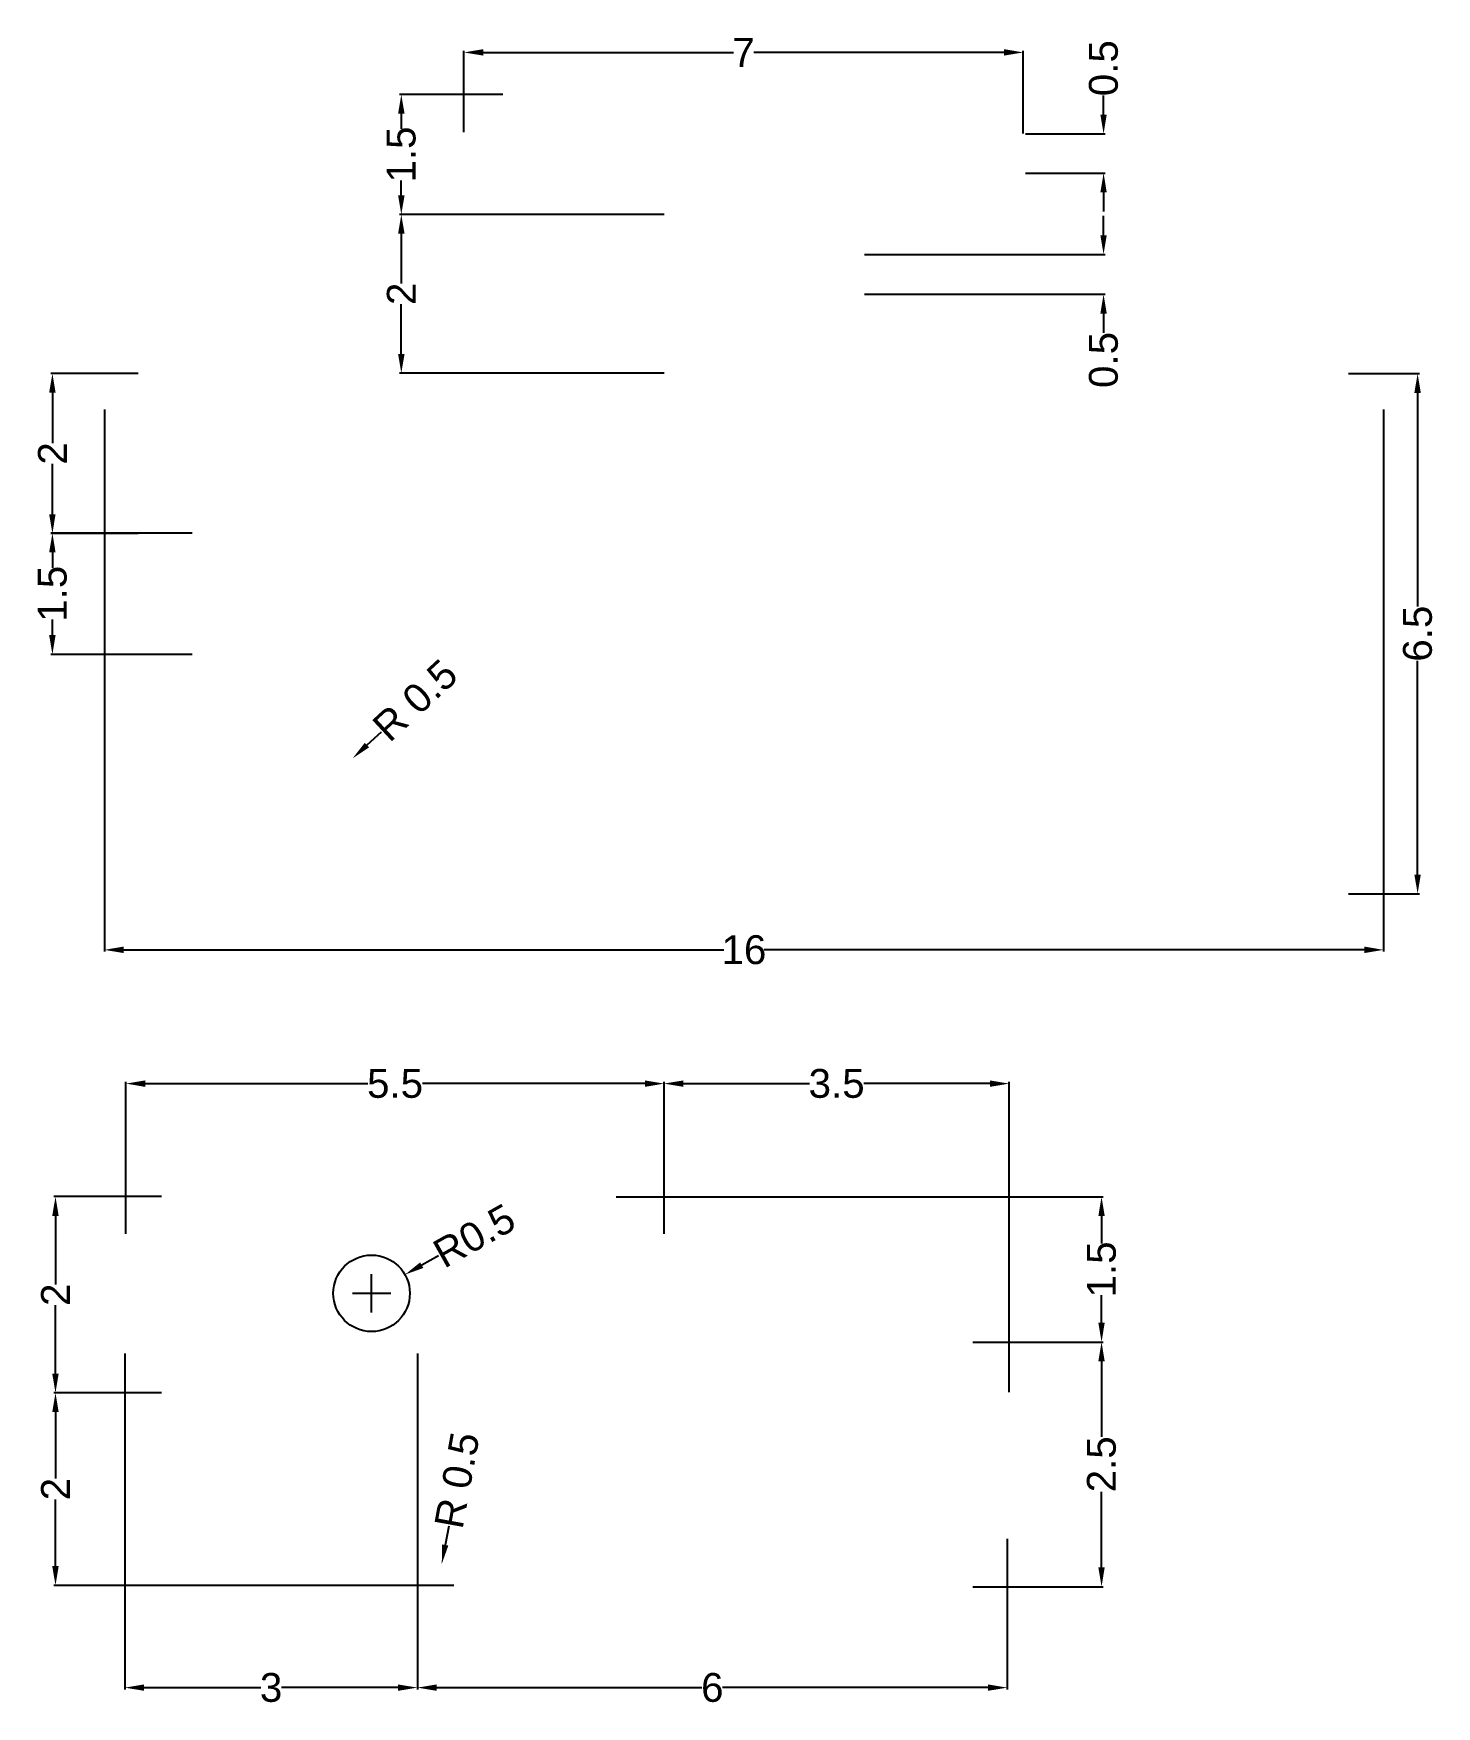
# Model space of a CAD drawing. Header units: inches. Extents: x 34 to 180, y 63 to 237.
import ezdxf

# ---------------------------------------------------------------- set-up
doc = ezdxf.new("R2010")
doc.units = ezdxf.units.IN
doc.header["$MEASUREMENT"] = 0
doc.layers.add('cotas', color=10, linetype='Continuous')
doc.styles.add('Annotative', font='arial.ttf')
doc.dimstyles.new('Copy of Annotative', dxfattribs={"dimscale": 0, "dimtxt": 3, "dimasz": 2, "dimexe": 0.18, "dimexo": 0.0625, "dimgap": 0.09, "dimtad": 0, "dimdec": 4, "dimzin": 0, "dimdsep": 46, "dimtxsty": 'Annotative', "dimcen": 2, "dimclrt": 256, "dimadec": 0, "dimazin": 0, "dimtfac": 1, "dimtdec": 4, "dimtofl": 0, "dimtmove": 0, "dimatfit": 3, "dimfxl": 1, "dimtfillclr": 1, "dimtolj": 1, "dimtzin": 0, "dimarcsym": 0})

# ---------------------------------------------------------------- blocks, each defined once
blk = doc.blocks.new('*D5')
at = {"layer": 'cotas', "color": 0, "lineweight": -2, "transparency": 16777216}
for p, q in [((78.61, 226.36), (78.61, 234.83)), ((80.61, 234.65), (106.63, 234.65)), ((134.77, 234.65), (108.75, 234.65)), ((136.77, 226.23), (136.77, 234.83))]:
    blk.add_line(p, q, dxfattribs=at)
at = {"layer": 'cotas', "color": 0, "transparency": 16777216}
for points in [[(80.61, 234.99), (80.61, 234.32), (78.61, 234.65)], [(134.77, 234.99), (134.77, 234.32), (136.77, 234.65)]]:
    blk.add_solid(points, dxfattribs=at)
at = {"layer": 'Defpoints', "color": 0, "transparency": 16777216}
for p in [(136.77, 234.65), (78.61, 226.29), (136.77, 226.16)]:
    blk.add_point(p, dxfattribs=at)
at = {"layer": 'cotas', "transparency": 16777216, "insert": (107.69, 234.65), "char_height": 3, "attachment_point": 5, "style": 'Annotative'}
blk.add_mtext('\\A1;7', dxfattribs=at)
blk = doc.blocks.new('*D7')
at = {"layer": 'cotas', "color": 0, "lineweight": -2, "transparency": 16777216}
for p, q in [((99.43, 217.79), (71.91, 217.79)), ((72.09, 215.79), (72.09, 210.62)), ((72.09, 203.29), (72.09, 208.46)), ((99.43, 201.29), (71.91, 201.29))]:
    blk.add_line(p, q, dxfattribs=at)
at = {"layer": 'cotas', "color": 0, "transparency": 16777216}
for points in [[(71.76, 215.79), (72.43, 215.79), (72.09, 217.79)], [(71.76, 203.29), (72.43, 203.29), (72.09, 201.29)]]:
    blk.add_solid(points, dxfattribs=at)
at = {"layer": 'Defpoints', "color": 0, "transparency": 16777216}
for p in [(99.49, 217.79), (72.09, 201.29), (99.49, 201.29)]:
    blk.add_point(p, dxfattribs=at)
at = {"layer": 'cotas', "transparency": 16777216, "insert": (72.09, 209.54), "char_height": 3, "attachment_point": 5, "rotation": 90, "style": 'Annotative'}
blk.add_mtext('\\A1;2', dxfattribs=at)
blk = doc.blocks.new('*D8')
at = {"layer": 'cotas', "color": 0, "lineweight": -2, "transparency": 16777216}
for p, q in [((44.74, 201.26), (35.63, 201.26)), ((35.81, 199.26), (35.81, 194.02)), ((35.81, 186.62), (35.81, 191.86)), ((44.74, 184.62), (35.63, 184.62))]:
    blk.add_line(p, q, dxfattribs=at)
at = {"layer": 'cotas', "color": 0, "transparency": 16777216}
for points in [[(35.47, 199.26), (36.14, 199.26), (35.81, 201.26)], [(35.47, 186.62), (36.14, 186.62), (35.81, 184.62)]]:
    blk.add_solid(points, dxfattribs=at)
at = {"layer": 'Defpoints', "color": 0, "transparency": 16777216}
for p in [(44.8, 201.26), (35.81, 184.62), (44.8, 184.62)]:
    blk.add_point(p, dxfattribs=at)
at = {"layer": 'cotas', "transparency": 16777216, "insert": (35.81, 192.94), "char_height": 3, "attachment_point": 5, "rotation": 90, "style": 'Annotative'}
blk.add_mtext('\\A1;2', dxfattribs=at)
blk = doc.blocks.new('*D9')
at = {"layer": 'cotas', "color": 0, "lineweight": -2, "transparency": 16777216}
for p, q in [((170.59, 201.24), (177.96, 201.24)), ((177.78, 199.24), (177.78, 177.03)), ((177.78, 149.14), (177.78, 171.35)), ((170.59, 147.14), (177.96, 147.14))]:
    blk.add_line(p, q, dxfattribs=at)
at = {"layer": 'cotas', "color": 0, "transparency": 16777216}
for points in [[(177.44, 199.24), (178.11, 199.24), (177.78, 201.24)], [(177.44, 149.14), (178.11, 149.14), (177.78, 147.14)]]:
    blk.add_solid(points, dxfattribs=at)
at = {"layer": 'Defpoints', "color": 0, "transparency": 16777216}
for p in [(170.53, 201.24), (170.53, 147.14), (177.78, 147.14)]:
    blk.add_point(p, dxfattribs=at)
at = {"layer": 'cotas', "transparency": 16777216, "insert": (177.78, 174.19), "char_height": 3, "attachment_point": 5, "rotation": 90, "style": 'Annotative'}
blk.add_mtext('\\A1;6.5', dxfattribs=at)
blk = doc.blocks.new('*D10')
at = {"layer": 'cotas', "color": 0, "lineweight": -2, "transparency": 16777216}
for p, q in [((41.21, 197.52), (41.21, 141.12)), ((174.24, 197.52), (174.24, 141.12)), ((43.21, 141.3), (105.63, 141.3)), ((172.24, 141.3), (109.82, 141.3))]:
    blk.add_line(p, q, dxfattribs=at)
at = {"layer": 'cotas', "color": 0, "transparency": 16777216}
for points in [[(43.21, 141.64), (43.21, 140.97), (41.21, 141.3)], [(172.24, 141.64), (172.24, 140.97), (174.24, 141.3)]]:
    blk.add_solid(points, dxfattribs=at)
at = {"layer": 'Defpoints', "color": 0, "transparency": 16777216}
for p in [(41.21, 197.58), (174.24, 197.58), (174.24, 141.3)]:
    blk.add_point(p, dxfattribs=at)
at = {"layer": 'cotas', "transparency": 16777216, "insert": (107.72, 141.3), "char_height": 3, "attachment_point": 5, "style": 'Annotative'}
blk.add_mtext('\\A1;16', dxfattribs=at)
blk = doc.blocks.new('*D11')
at = {"layer": 'cotas', "color": 0, "lineweight": -2, "transparency": 16777216}
for p, q in [((145.12, 228.18), (145.12, 230.18)), ((136.99, 226.18), (145.3, 226.18)), ((136.99, 222.1), (145.3, 222.1)), ((145.12, 220.1), (145.12, 218.1))]:
    blk.add_line(p, q, dxfattribs=at)
at = {"layer": 'cotas', "color": 0, "transparency": 16777216}
for points in [[(144.79, 228.18), (145.45, 228.18), (145.12, 226.18)], [(144.79, 220.1), (145.45, 220.1), (145.12, 222.1)]]:
    blk.add_solid(points, dxfattribs=at)
at = {"layer": 'Defpoints', "color": 0, "transparency": 16777216}
for p in [(136.92, 226.18), (145.12, 226.18), (136.92, 222.1)]:
    blk.add_point(p, dxfattribs=at)
at = {"layer": 'cotas', "transparency": 16777216, "insert": (145.12, 233.01), "char_height": 3, "attachment_point": 5, "rotation": 90, "style": 'Annotative'}
blk.add_mtext('\\A1;0.5', dxfattribs=at)
blk = doc.blocks.new('*D12')
at = {"layer": 'cotas', "color": 0, "lineweight": -2, "transparency": 16777216}
for p, q in [((145.12, 215.64), (145.12, 217.64)), ((120.27, 213.64), (145.3, 213.64)), ((120.27, 209.49), (145.3, 209.49)), ((145.12, 207.49), (145.12, 205.49))]:
    blk.add_line(p, q, dxfattribs=at)
at = {"layer": 'cotas', "color": 0, "transparency": 16777216}
for points in [[(144.79, 215.64), (145.45, 215.64), (145.12, 213.64)], [(144.79, 207.49), (145.45, 207.49), (145.12, 209.49)]]:
    blk.add_solid(points, dxfattribs=at)
at = {"layer": 'Defpoints', "color": 0, "transparency": 16777216}
for p in [(120.21, 213.64), (120.21, 209.49), (145.12, 209.49)]:
    blk.add_point(p, dxfattribs=at)
at = {"layer": 'cotas', "transparency": 16777216, "insert": (145.12, 202.66), "char_height": 3, "attachment_point": 5, "rotation": 90, "style": 'Annotative'}
blk.add_mtext('\\A1;0.5', dxfattribs=at)
blk = doc.blocks.new('*D14')
at = {"layer": 'cotas', "color": 0, "lineweight": -2, "transparency": 16777216}
blk.add_line((69.98, 163.96), (68.51, 162.6), dxfattribs=at)
at = {"layer": 'cotas', "color": 0, "transparency": 16777216}
blk.add_solid([(68.29, 162.84), (68.74, 162.36), (67.05, 161.24)], dxfattribs=at)
at = {"layer": 'Defpoints', "color": 0, "transparency": 16777216}
for p in [(69.54, 163.56), (67.05, 161.24)]:
    blk.add_point(p, dxfattribs=at)
at = {"layer": 'cotas', "transparency": 16777216, "insert": (73.53, 167.26), "char_height": 3, "attachment_point": 5, "rotation": 42.8911, "style": 'Annotative'}
blk.add_mtext('\\A1;R 0.5', dxfattribs=at)
blk = doc.blocks.new('*D15')
at = {"layer": 'cotas', "color": 0, "lineweight": -2, "transparency": 16777216}
for p, q in [((43.46, 111.76), (43.46, 127.57)), ((45.46, 127.39), (68.61, 127.39)), ((97.42, 127.39), (74.28, 127.39)), ((99.42, 111.76), (99.42, 127.57))]:
    blk.add_line(p, q, dxfattribs=at)
at = {"layer": 'cotas', "color": 0, "transparency": 16777216}
for points in [[(45.46, 127.72), (45.46, 127.05), (43.46, 127.39)], [(97.42, 127.72), (97.42, 127.05), (99.42, 127.39)]]:
    blk.add_solid(points, dxfattribs=at)
at = {"layer": 'Defpoints', "color": 0, "transparency": 16777216}
for p in [(99.42, 127.39), (43.46, 111.7), (99.42, 111.7)]:
    blk.add_point(p, dxfattribs=at)
at = {"layer": 'cotas', "transparency": 16777216, "insert": (71.44, 127.39), "char_height": 3, "attachment_point": 5, "style": 'Annotative'}
blk.add_mtext('\\A1;5.5', dxfattribs=at)
blk = doc.blocks.new('*D16')
at = {"layer": 'cotas', "color": 0, "lineweight": -2, "transparency": 16777216}
for p, q in [((99.42, 111.76), (99.42, 127.57)), ((101.42, 127.39), (114.53, 127.39)), ((133.3, 127.39), (120.19, 127.39)), ((135.3, 95.31), (135.3, 127.57))]:
    blk.add_line(p, q, dxfattribs=at)
at = {"layer": 'cotas', "color": 0, "transparency": 16777216}
for points in [[(101.42, 127.72), (101.42, 127.05), (99.42, 127.39)], [(133.3, 127.72), (133.3, 127.05), (135.3, 127.39)]]:
    blk.add_solid(points, dxfattribs=at)
at = {"layer": 'Defpoints', "color": 0, "transparency": 16777216}
for p in [(135.3, 127.39), (99.42, 111.7), (135.3, 95.24)]:
    blk.add_point(p, dxfattribs=at)
at = {"layer": 'cotas', "transparency": 16777216, "insert": (117.36, 127.39), "char_height": 3, "attachment_point": 5, "style": 'Annotative'}
blk.add_mtext('\\A1;3.5', dxfattribs=at)
blk = doc.blocks.new('*D17')
at = {"layer": 'cotas', "color": 0, "lineweight": -2, "transparency": 16777216}
for p, q in [((47.15, 115.63), (35.95, 115.63)), ((36.13, 113.63), (36.13, 106.51)), ((36.13, 97.22), (36.13, 104.34)), ((47.15, 95.22), (35.95, 95.22))]:
    blk.add_line(p, q, dxfattribs=at)
at = {"layer": 'cotas', "color": 0, "transparency": 16777216}
for points in [[(35.79, 113.63), (36.46, 113.63), (36.13, 115.63)], [(35.79, 97.22), (36.46, 97.22), (36.13, 95.22)]]:
    blk.add_solid(points, dxfattribs=at)
at = {"layer": 'Defpoints', "color": 0, "transparency": 16777216}
for p in [(47.21, 115.63), (36.13, 95.22), (47.21, 95.22)]:
    blk.add_point(p, dxfattribs=at)
at = {"layer": 'cotas', "transparency": 16777216, "insert": (36.13, 105.43), "char_height": 3, "attachment_point": 5, "rotation": 90, "style": 'Annotative'}
blk.add_mtext('\\A1;2', dxfattribs=at)
blk = doc.blocks.new('*D18')
at = {"layer": 'cotas', "color": 0, "lineweight": -2, "transparency": 16777216}
for p, q in [((47.15, 95.22), (35.95, 95.22)), ((36.13, 93.22), (36.13, 86.3)), ((36.13, 77.2), (36.13, 84.13)), ((77.57, 75.2), (35.95, 75.2))]:
    blk.add_line(p, q, dxfattribs=at)
at = {"layer": 'cotas', "color": 0, "transparency": 16777216}
for points in [[(35.79, 93.22), (36.46, 93.22), (36.13, 95.22)], [(35.79, 77.2), (36.46, 77.2), (36.13, 75.2)]]:
    blk.add_solid(points, dxfattribs=at)
at = {"layer": 'Defpoints', "color": 0, "transparency": 16777216}
for p in [(47.21, 95.22), (36.13, 75.2), (77.63, 75.2)]:
    blk.add_point(p, dxfattribs=at)
at = {"layer": 'cotas', "transparency": 16777216, "insert": (36.13, 85.21), "char_height": 3, "attachment_point": 5, "rotation": 90, "style": 'Annotative'}
blk.add_mtext('\\A1;2', dxfattribs=at)
blk = doc.blocks.new('*D19')
at = {"layer": 'cotas', "color": 0, "lineweight": -2, "transparency": 16777216}
for p, q in [((43.34, 99.33), (43.34, 64.38)), ((73.76, 99.33), (73.76, 64.38)), ((45.34, 64.56), (57.48, 64.56)), ((71.76, 64.56), (59.62, 64.56))]:
    blk.add_line(p, q, dxfattribs=at)
at = {"layer": 'cotas', "color": 0, "transparency": 16777216}
for points in [[(45.34, 64.89), (45.34, 64.23), (43.34, 64.56)], [(71.76, 64.89), (71.76, 64.23), (73.76, 64.56)]]:
    blk.add_solid(points, dxfattribs=at)
at = {"layer": 'Defpoints', "color": 0, "transparency": 16777216}
for p in [(43.34, 99.4), (73.76, 99.4), (73.76, 64.56)]:
    blk.add_point(p, dxfattribs=at)
at = {"layer": 'cotas', "transparency": 16777216, "insert": (58.55, 64.56), "char_height": 3, "attachment_point": 5, "style": 'Annotative'}
blk.add_mtext('\\A1;3', dxfattribs=at)
blk = doc.blocks.new('*D20')
at = {"layer": 'cotas', "color": 0, "lineweight": -2, "transparency": 16777216}
for p, q in [((73.76, 99.33), (73.76, 64.38)), ((135.1, 80.03), (135.1, 64.38)), ((75.76, 64.56), (103.35, 64.56)), ((133.1, 64.56), (105.51, 64.56))]:
    blk.add_line(p, q, dxfattribs=at)
at = {"layer": 'cotas', "color": 0, "transparency": 16777216}
for points in [[(75.76, 64.89), (75.76, 64.23), (73.76, 64.56)], [(133.1, 64.89), (133.1, 64.23), (135.1, 64.56)]]:
    blk.add_solid(points, dxfattribs=at)
at = {"layer": 'Defpoints', "color": 0, "transparency": 16777216}
for p in [(73.76, 99.4), (135.1, 80.09), (135.1, 64.56)]:
    blk.add_point(p, dxfattribs=at)
at = {"layer": 'cotas', "transparency": 16777216, "insert": (104.43, 64.56), "char_height": 3, "attachment_point": 5, "style": 'Annotative'}
blk.add_mtext('\\A1;6', dxfattribs=at)
blk = doc.blocks.new('*D23')
at = {"layer": 'cotas', "color": 0, "lineweight": -2, "transparency": 16777216}
blk.add_line((77.02, 81.36), (76.66, 79.39), dxfattribs=at)
at = {"layer": 'cotas', "color": 0, "transparency": 16777216}
blk.add_solid([(76.33, 79.45), (76.98, 79.34), (76.3, 77.43)], dxfattribs=at)
at = {"layer": 'Defpoints', "color": 0, "transparency": 16777216}
for p in [(76.91, 80.78), (76.3, 77.43)]:
    blk.add_point(p, dxfattribs=at)
at = {"layer": 'cotas', "transparency": 16777216, "insert": (77.89, 86.13), "char_height": 3, "attachment_point": 5, "rotation": 79.6709, "style": 'Annotative'}
blk.add_mtext('\\A1;R 0.5', dxfattribs=at)
blk = doc.blocks.new('*D24')
at = {"layer": 'cotas', "color": 0, "lineweight": -2, "transparency": 16777216}
for p, q in [((75.96, 109.48), (74.21, 108.5)), ((69, 103.58), (69, 107.58)), ((67, 105.58), (71, 105.58))]:
    blk.add_line(p, q, dxfattribs=at)
at = {"layer": 'cotas', "color": 0, "transparency": 16777216}
blk.add_solid([(74.05, 108.79), (74.38, 108.21), (72.47, 107.52)], dxfattribs=at)
at = {"layer": 'Defpoints', "color": 0, "transparency": 16777216}
for p in [(72.47, 107.52), (69, 105.58)]:
    blk.add_point(p, dxfattribs=at)
at = {"layer": 'cotas', "transparency": 16777216, "insert": (79.68, 111.56), "char_height": 3, "attachment_point": 5, "rotation": 29.2772, "style": 'Annotative'}
blk.add_mtext('\\A1;R0.5', dxfattribs=at)
blk = doc.blocks.new('*D27')
at = {"layer": 'cotas', "color": 0, "lineweight": -2, "transparency": 16777216}
for p, q in [((131.52, 100.51), (145.09, 100.51)), ((144.91, 98.51), (144.91, 90.64)), ((144.91, 77.06), (144.91, 84.93)), ((131.52, 75.06), (145.09, 75.06))]:
    blk.add_line(p, q, dxfattribs=at)
at = {"layer": 'cotas', "color": 0, "transparency": 16777216}
for points in [[(144.58, 98.51), (145.24, 98.51), (144.91, 100.51)], [(144.58, 77.06), (145.24, 77.06), (144.91, 75.06)]]:
    blk.add_solid(points, dxfattribs=at)
at = {"layer": 'Defpoints', "color": 0, "transparency": 16777216}
for p in [(131.46, 100.51), (144.91, 100.51), (131.46, 75.06)]:
    blk.add_point(p, dxfattribs=at)
at = {"layer": 'cotas', "transparency": 16777216, "insert": (144.91, 87.79), "char_height": 3, "attachment_point": 5, "rotation": 90, "style": 'Annotative'}
blk.add_mtext('\\A1;2.5', dxfattribs=at)
blk = doc.blocks.new('*D28')
at = {"layer": 'cotas', "color": 0, "lineweight": -2, "transparency": 16777216}
for p, q in [((94.45, 115.62), (145.09, 115.62)), ((144.91, 113.62), (144.91, 110.75)), ((144.91, 102.51), (144.91, 105.37)), ((131.52, 100.51), (145.09, 100.51))]:
    blk.add_line(p, q, dxfattribs=at)
at = {"layer": 'cotas', "color": 0, "transparency": 16777216}
for points in [[(144.58, 113.62), (145.24, 113.62), (144.91, 115.62)], [(144.58, 102.51), (145.24, 102.51), (144.91, 100.51)]]:
    blk.add_solid(points, dxfattribs=at)
at = {"layer": 'Defpoints', "color": 0, "transparency": 16777216}
for p in [(94.39, 115.62), (144.91, 115.62), (131.46, 100.51)]:
    blk.add_point(p, dxfattribs=at)
at = {"layer": 'cotas', "transparency": 16777216, "insert": (144.91, 108.06), "char_height": 3, "attachment_point": 5, "rotation": 90, "style": 'Annotative'}
blk.add_mtext('\\A1;1.5', dxfattribs=at)
blk = doc.blocks.new('*D29')
at = {"layer": 'cotas', "color": 0, "lineweight": -2, "transparency": 16777216}
for p, q in [((82.64, 230.27), (71.91, 230.27)), ((72.09, 228.27), (72.09, 226.72)), ((72.09, 219.79), (72.09, 221.34)), ((82.64, 217.79), (71.91, 217.79))]:
    blk.add_line(p, q, dxfattribs=at)
at = {"layer": 'cotas', "color": 0, "transparency": 16777216}
for points in [[(71.76, 228.27), (72.43, 228.27), (72.09, 230.27)], [(71.76, 219.79), (72.43, 219.79), (72.09, 217.79)]]:
    blk.add_solid(points, dxfattribs=at)
at = {"layer": 'Defpoints', "color": 0, "transparency": 16777216}
for p in [(72.09, 230.27), (82.7, 230.27), (82.7, 217.79)]:
    blk.add_point(p, dxfattribs=at)
at = {"layer": 'cotas', "transparency": 16777216, "insert": (72.09, 224.03), "char_height": 3, "attachment_point": 5, "rotation": 90, "style": 'Annotative'}
blk.add_mtext('\\A1;1.5', dxfattribs=at)
blk = doc.blocks.new('*D30')
at = {"layer": 'cotas', "color": 0, "lineweight": -2, "transparency": 16777216}
for p, q in [((50.33, 184.64), (35.63, 184.64)), ((35.81, 182.64), (35.81, 181.03)), ((35.81, 174.04), (35.81, 175.65)), ((50.33, 172.04), (35.63, 172.04))]:
    blk.add_line(p, q, dxfattribs=at)
at = {"layer": 'cotas', "color": 0, "transparency": 16777216}
for points in [[(35.47, 182.64), (36.14, 182.64), (35.81, 184.64)], [(35.47, 174.04), (36.14, 174.04), (35.81, 172.04)]]:
    blk.add_solid(points, dxfattribs=at)
at = {"layer": 'Defpoints', "color": 0, "transparency": 16777216}
for p in [(50.39, 184.64), (35.81, 172.04), (50.39, 172.04)]:
    blk.add_point(p, dxfattribs=at)
at = {"layer": 'cotas', "transparency": 16777216, "insert": (35.81, 178.34), "char_height": 3, "attachment_point": 5, "rotation": 90, "style": 'Annotative'}
blk.add_mtext('\\A1;1.5', dxfattribs=at)

msp = doc.modelspace()

# ---------------------------------------------------------------- linework, layer by layer
msp.add_circle((68.99951, 105.57621), 3.97836)

# ---------------------------------------------------------------- dimensions: what is measured, and where the dimension line sits
at = {"layer": 'cotas'}
for base, p1, p2, text, picture, middle in [((136.76863, 234.6548), (78.61491, 226.29381), (136.76863, 226.16452), '7', '*D5', (107.69177, 234.6548)), ((174.2391, 141.30355), (41.20531, 197.58406), (174.2391, 197.58406), '16', '*D10', (107.72221, 141.30355)), ((99.42204, 127.38821), (43.46435, 111.69556), (99.42204, 111.69556), '5.5', '*D15', (71.4432, 127.38821)), ((135.29759, 127.38821), (99.42204, 111.69556), (135.29759, 95.24463), '3.5', '*D16', (117.35982, 127.38821)), ((73.7592, 64.56166), (43.33561, 99.39559), (73.7592, 99.39559), '3', '*D19', (58.54741, 64.56166)), ((135.09965, 64.56166), (73.7592, 99.39559), (135.09965, 80.09465), '6', '*D20', (104.42942, 64.56166))]:
    dim = msp.add_linear_dim(base=base, p1=p1, p2=p2, text=text, dimstyle='Copy of Annotative', dxfattribs=at)
    dim.commit()
    dim.dimension.update_dxf_attribs({"geometry": picture, "text_midpoint": middle})
for base, p1, p2, text, picture, middle in [((145.11841, 226.1818), (136.92368, 222.10199), (136.92368, 226.1818), '0.5', '*D11', (145.11841, 233.01396)), ((72.09438, 201.29292), (99.48984, 217.7873), (99.48984, 201.29292), '2', '*D7', (72.09438, 209.54011)), ((145.11841, 209.49218), (120.2125, 213.63942), (120.2125, 209.49218), '0.5', '*D12', (145.11841, 202.66002)), ((35.80784, 184.61866), (44.79983, 201.26368), (44.79983, 184.61866), '2', '*D8', (35.80784, 192.94117)), ((177.7773, 147.13663), (170.52945, 201.23561), (170.52945, 147.13663), '6.5', '*D9', (177.7773, 174.18612)), ((35.80784, 172.04303), (50.39123, 184.64151), (50.39123, 172.04303), '1.5', '*D30', (35.80784, 178.34227)), ((36.12802, 95.22428), (47.21356, 115.62798), (47.21356, 95.22428), '2', '*D17', (36.12802, 105.42613)), ((144.90993, 115.61534), (131.45935, 100.50797), (94.38813, 115.61534), '1.5', '*D28', (144.90993, 108.06165)), ((144.90993, 100.50797), (131.45935, 75.06473), (131.45935, 100.50797), '2.5', '*D27', (144.90993, 87.78635)), ((36.12802, 75.19939), (47.21356, 95.22428), (77.62854, 75.19939), '2', '*D18', (36.12802, 85.21183))]:
    dim = msp.add_linear_dim(base=base, p1=p1, p2=p2, angle=90, text=text, dimstyle='Copy of Annotative', dxfattribs=at)
    dim.commit()
    dim.dimension.update_dxf_attribs({"geometry": picture, "text_midpoint": middle})
dim = msp.add_linear_dim(base=(72.09438, 230.26794), p1=(82.70366, 217.7873), p2=(82.70366, 230.26794), angle=90, text='1.5', dimstyle='Copy of Annotative', dxfattribs=at)
dim.commit()
dim.dimension.update_dxf_attribs({"geometry": '*D29', "text_midpoint": (72.09438, 224.02762), "dimtype": 160})
for center, mpoint, picture, middle in [((69.54464, 163.55881), (67.04738, 161.23893), '*D14', (73.53123, 167.26223)), ((76.90949, 80.78072), (76.29833, 77.42741), '*D23', (77.88513, 86.13388))]:
    dim = msp.add_radius_dim(center=center, mpoint=mpoint, text='R 0.5', dimstyle='Copy of Annotative', dxfattribs=at)
    dim.commit()
    dim.dimension.update_dxf_attribs({"geometry": picture, "text_midpoint": middle, "dimtype": 164})
dim = msp.add_radius_dim(center=(68.99951, 105.57621), mpoint=(72.46969, 107.52177), text='R0.5', dimstyle='Copy of Annotative', dxfattribs=at)
dim.commit()
dim.dimension.update_dxf_attribs({"geometry": '*D24', "text_midpoint": (79.6813, 111.56496)})

doc.saveas('drawing.dxf')
